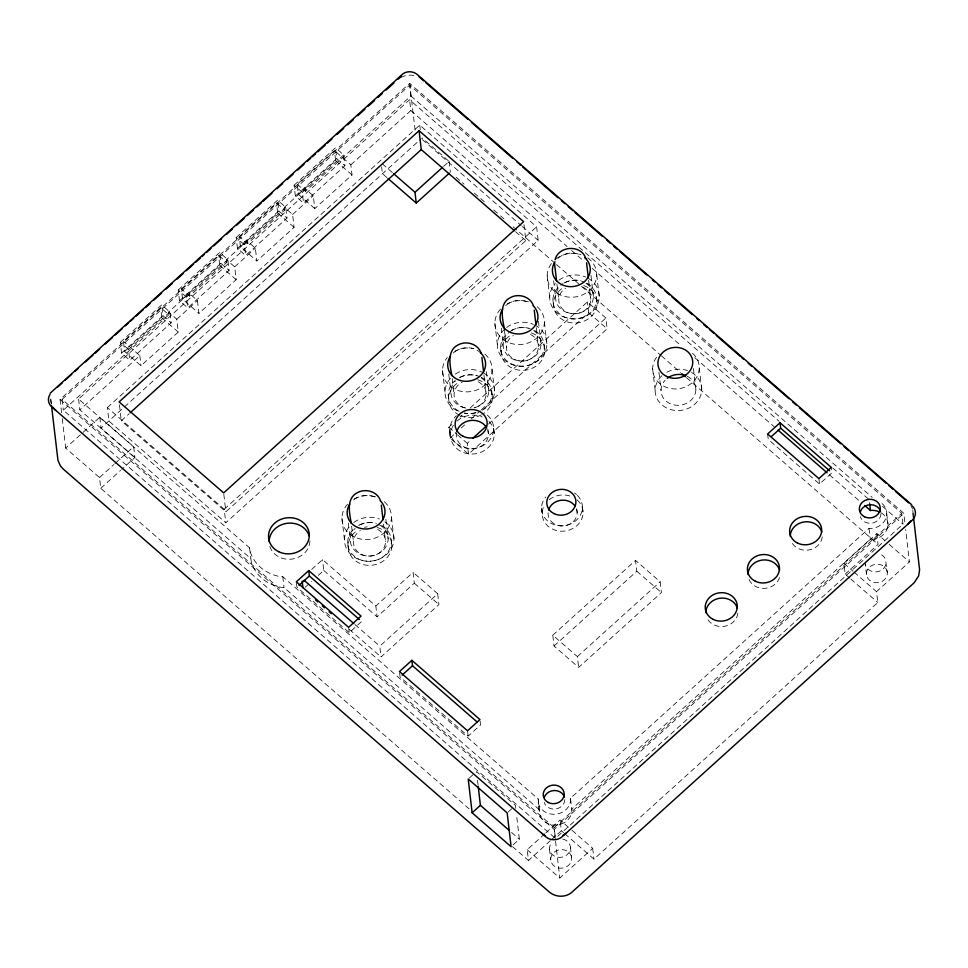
<?xml version="1.0" encoding="UTF-8"?>
<svg xmlns="http://www.w3.org/2000/svg" width="968" height="968" viewBox="0 0 968 968"><rect width="100%" height="100%" fill="white"/><g stroke="black" fill="none" stroke-linecap="round" stroke-linejoin="round"><path stroke-width="0.73" stroke-dasharray="4.84 3.63" d="M882.017 503.529A16.335 14.447 -6.6 0 1 885.478 519.223A16.335 14.447 -6.6 0 1 870.353 528.48L869.046 528.346L570.467 798.31L571.894 810.276A16.335 14.447 -6.6 0 1 555.511 825.087A16.335 14.447 -6.6 0 1 539.273 810.954L538.196 798.975L282.801 576.734L278.796 576.347A40.837 36.118 -6.6 0 1 250.095 551.373L249.587 547.827L78.59 399.034L409.585 99.764L779.095 421.31M539.273 810.954L538.196 798.975M120.335 342.309L161.704 304.896L169.908 312.035L171.167 322.84L129.785 360.253L121.581 353.114L120.335 342.309L128.538 349.448L129.785 360.253M178.257 289.928L219.639 252.527L227.831 259.666L229.089 270.471L187.707 307.885L179.516 300.745L178.257 289.928L186.461 297.067L187.707 307.885M236.18 237.559L277.562 200.158L285.754 207.285L287.012 218.102L245.63 255.504L237.438 248.377L236.18 237.559L244.384 244.698L245.63 255.504M294.103 185.191L335.485 147.777L343.688 154.916L344.935 165.734L303.565 203.135L295.361 195.996L294.103 185.191L302.306 192.329L303.565 203.135M314.781 208.616L298.374 194.35L297.2 184.21L334.444 150.548L350.839 164.814L352.013 174.954L314.781 208.616L313.293 195.778L305.089 188.651L284.398 207.346L292.602 214.485L294.091 227.323L256.847 260.997L255.37 248.159L247.167 241.02L226.476 259.726L234.679 266.853L236.168 279.692L198.924 313.366L197.448 300.528L189.244 293.389L168.553 312.095L176.757 319.234L178.245 332.072L141.001 365.735L124.606 351.469L123.432 341.329L160.664 307.655L168.868 314.794L63.356 410.19L555.438 838.385L554.192 827.58L62.109 399.373L409.658 85.148L901.74 513.342L902.987 524.16L556.564 837.38M181.355 288.96L218.587 255.286L226.79 262.425L189.559 296.087L181.355 288.96L182.528 299.088L198.924 313.366M239.278 236.579L276.509 202.917L284.713 210.056L247.481 243.718L239.278 236.579L240.451 246.719L256.847 260.997M61.589 412.683L60.052 399.421L409.67 83.321L903.797 513.306L904.995 523.627M121.581 353.114L162.963 315.713L161.704 304.896M179.516 300.745L220.886 263.332L219.639 252.527M237.438 248.377L278.808 210.963L277.562 200.158M295.361 195.996L336.731 158.595L335.485 147.777M124.606 351.469L161.838 317.794L160.664 307.655M182.528 299.088L219.76 265.426L218.587 255.286M240.451 246.719L277.683 213.057L276.509 202.917M298.374 194.35L335.618 160.676L334.444 150.548M128.538 349.448L169.908 312.035M186.461 297.067L227.831 259.666M244.384 244.698L285.754 207.285M302.306 192.329L343.688 154.916M297.2 184.21L305.404 191.349L410.904 95.953L409.658 85.148M176.757 319.234L197.448 300.528M234.679 266.853L255.37 248.159M292.602 214.485L313.293 195.778M539.442 809.793L284.048 587.552L280.042 587.165A40.837 36.118 -6.6 0 1 251.341 562.19L250.833 558.645L79.836 409.839L139.828 355.607L123.432 341.329M350.839 164.814L410.831 110.57L409.585 99.764M107.375 407.564L419.749 125.126L536.623 226.827L538.184 240.342L225.81 522.78L108.936 421.08L107.375 407.564L224.237 509.265L225.81 522.78M469.153 808.885L100.757 488.32L99.51 477.514L65.679 448.075L99.813 417.208L133.644 446.647L134.891 457.453L121.678 469.407M134.891 457.453L101.059 428.013L421.322 138.642M523.978 224.588L525.83 240.596L225.859 511.818L121.29 420.826L129.131 413.735M99.51 477.514L113.825 464.567M114.926 463.575L133.644 446.647M443.622 166.387L449.128 161.402L422.06 137.855M100.757 488.32L120.577 470.4M224.237 509.265L536.623 226.827M470.049 408.06L587.419 301.943L605.871 318L607.13 328.805L468.524 454.125L450.072 438.068L448.813 427.251L453.29 423.21M459.994 417.147L462.232 415.127M450.072 438.068L455.662 433.011M461.24 427.965L464.604 424.928M471.307 418.866L480.249 410.783M481.362 409.766L588.677 312.749L587.419 301.943M311.648 569.474L322.526 559.625L375.838 606.016L377.096 616.822L414.328 583.159L413.082 572.342L375.838 606.016M305.271 587.177L311.805 581.26M318.339 575.355L323.784 570.442L322.526 559.625M468.524 454.125L467.266 443.32L471.743 439.266M488.513 424.117L605.871 318M296.486 583.172L296.958 587.225L349.242 632.721L361.645 621.492M437.681 593.759L438.928 604.564L381.005 656.945L379.759 646.128L437.681 593.759L413.082 572.342M552.788 635.202L635.54 560.375L660.152 581.792L661.398 592.597L578.646 667.424L554.047 646.007L552.788 635.202L577.4 656.606L578.646 667.424M554.047 646.007L636.799 571.193L635.54 560.375M399.615 672.905L400.086 676.959L468.161 736.2L480.564 724.971L479.946 719.575M577.4 656.606L660.152 581.792M469.25 778.078L474.429 773.396M767.624 434.003L768.253 439.399L819.509 484.012L831.923 472.783L831.294 467.375M508.212 811.97L513.379 807.3M513.149 844.822L519.356 839.208L516.464 814.245M881.098 512.762A16.335 14.447 -6.6 0 1 887.22 528.843A16.335 14.447 -6.6 0 1 871.611 539.285L870.305 539.164L571.725 809.115L571.894 810.276M550.393 840.672L528.455 860.504L527.209 849.686L544.754 833.823M545.843 832.831L560.097 819.944L569.099 827.773M849.674 578.053L845.185 574.133L843.927 563.328L876.826 533.586L884.691 540.434M554.192 827.58L901.74 513.342M555.378 839.728L554.18 829.407L903.797 513.306M551.482 839.68L561.355 830.762L560.097 819.944M845.185 574.133L878.073 544.391L876.826 533.586M527.209 849.686L559.806 878.061L592.694 848.319L570.212 828.753M564.719 833.69L593.953 859.124L877.782 602.507L876.536 591.69L909.424 561.948L905.673 529.52M410.904 95.953L872.229 497.395M882.489 506.312L902.987 524.16M832.698 467.955L869.191 499.706L869.506 502.416M410.831 110.57L567.079 246.537M571.64 250.506L584.188 261.421M592.174 268.366L681.121 345.782M694.806 357.688L776.929 429.139M829.382 474.792L860.177 501.593M889.193 544.343L909.424 561.948M422.447 139.634L521.171 225.532M522.296 226.524L538.184 240.342M456.085 177.18L464.059 184.126M474.332 193.055L484.593 201.985M493.716 209.935L499.415 214.896M500.565 215.888L503.977 218.865M513.101 226.802L555.305 263.526M556.443 264.518L580.401 285.354M581.538 286.346L660.236 354.832M661.374 355.825L680.758 372.692M686.469 377.665L878.073 544.391M515.593 231.703L525.83 240.596M588.677 312.749L607.13 328.805M843.927 563.328L852.929 571.156M854.054 572.124L876.536 591.69M382.287 163.81L392.439 172.643M850.799 579.021L877.782 602.507M386.922 177.567L382.408 173.635L381.634 166.883M336.731 158.595L344.935 165.734M335.618 160.676L352.013 174.954M278.808 210.963L287.012 218.102M277.683 213.057L294.091 227.323M636.799 571.193L661.398 592.597M448.813 427.251L456.412 433.87M457.501 434.814L467.266 443.32M220.886 263.332L229.089 270.471M219.76 265.426L236.168 279.692M162.963 315.713L171.167 322.84M161.838 317.794L178.245 332.072M414.328 583.159L438.928 604.564M323.784 570.442L377.096 616.822M354.917 624.517L379.759 646.128M349.387 629.43L381.005 656.945M561.355 830.762L563.594 832.71M60.052 399.421L554.18 829.407M511.564 832.432L519.356 839.208M512.495 846.601L528.455 860.504M887.305 572.451L886.736 570.091A10.466 9.257 -6.6 0 0 869.542 567.079A10.466 9.257 -6.6 0 0 873.281 582.252A10.466 9.257 -6.6 0 0 887.305 572.451L885.478 559.286A10.466 9.257 -6.6 0 0 880.106 554.168M570.467 798.31L570.636 799.459A16.335 14.447 -6.6 0 1 554.253 814.282A16.335 14.447 -6.6 0 1 538.014 800.149M913.03 513.113L913.381 516.101M886.736 513.657L887.995 524.474M869.046 528.346L870.305 539.164M866.493 574.496L865.235 563.691A10.466 9.257 -6.6 0 0 876.512 571.87A10.466 9.257 -6.6 0 0 886.059 561.634M818.892 478.603L819.509 484.012M699.247 367.767L701.74 389.39M693.439 368.493L695.871 389.511M658.93 372.22L661.023 390.237M652.638 368.735L655.142 390.358M596.724 274.755L599.216 296.377M596.627 299.136L597.087 303.19M590.964 275.481L593.396 296.498M588.604 280.284L590.795 299.257M556.903 283.878L558.754 299.935M582.421 507.244L583.038 512.653M553.623 280.781L555.535 297.297M552.934 300.056L553.406 304.109M576.698 508.72L577.17 512.774M547.21 275.795L549.703 297.418M544.379 322.078L546.884 343.7M544.282 346.459L544.754 350.513M538.45 321.303L541.051 343.821M536.26 327.608L538.462 346.58M592.694 848.319L593.953 859.124M541.535 508.103L542.165 513.5M570.406 847.06L571.664 857.866A10.503 9.293 -6.6 0 1 556.733 867.425A10.503 9.293 -6.6 0 1 555.233 851.404A10.503 9.293 -6.6 0 1 571.664 857.866M504.389 329.737L506.421 347.258M501.279 328.091L503.191 344.62M500.589 347.379L501.061 351.432M555.547 841.204L559.806 878.061M494.866 323.118L497.37 344.741M549.509 849.117L550.756 859.923M492.046 369.401L494.539 391.024M491.938 393.782L492.409 397.836M493.668 428.715L494.297 434.112M486.456 371.627L488.719 391.145M483.927 374.931L486.118 393.903M487.799 428.836L488.416 434.233M449.128 161.402L450.374 172.219M515.787 808.365L515.448 805.424L476.486 771.532L476.837 774.46M452.225 378.524L454.077 394.581M456.049 432.212L456.351 434.91A16.057 14.205 -6.6 0 0 474.405 448.632A16.057 14.205 -6.6 0 0 487.896 430.566M448.765 373.914L450.858 391.931M419.749 125.126L420.269 129.639M448.257 394.702L448.728 398.755M449.854 429.623L450.483 435.031M409.67 83.321L415.296 131.963M442.521 370.441L445.026 392.052M477.514 780.341L478.023 784.745M467.532 730.792L468.161 736.2M391.459 517.094L393.964 538.716M391.362 541.475L391.834 545.529M385.881 519.308L388.144 538.837M383.51 524.087L385.542 541.596M351.638 526.217L353.501 542.274M348.359 523.107L350.271 539.624M347.669 542.395L348.141 546.448M305.089 188.651L305.404 191.349M341.946 518.122L344.451 539.745M348.613 627.312L349.242 632.721M284.398 207.346L284.713 210.056M247.167 241.02L247.481 243.718M282.801 576.734L284.048 587.552M226.476 259.726L226.79 262.425M249.587 547.827L250.833 558.645M223.838 494.346L225.859 511.818M189.244 293.389L189.559 296.087M168.553 312.095L168.868 314.794M139.828 355.607L141.001 365.735M119.439 404.818L121.29 420.826M99.813 417.208L101.059 428.013M78.59 399.034L79.836 409.839M62.109 399.373L63.356 410.19M62.267 418.587L65.679 448.075M50.808 399.615L51.328 404.092M477.672 379.795A21.877 19.348 -6.6 0 1 492.24 395.307A21.877 19.348 -6.6 0 1 482.621 414.159M481.411 414.849A21.877 19.348 -6.6 0 1 460.816 415.877M459.558 415.308A21.877 19.348 -6.6 0 1 458.517 382.433M481.108 377.23A21.877 19.348 -6.6 0 1 482.149 410.105M475.663 412.84A21.877 19.348 -6.6 0 1 464.35 413.082M459.086 411.255A21.877 19.348 -6.6 0 1 454.718 380.86M459.255 377.689A21.877 19.348 -6.6 0 1 479.85 376.661M478.168 381.767A16.045 14.193 -6.6 0 1 485.972 395.767A16.045 14.193 -6.6 0 1 474.175 407.879M465.886 408.06A16.045 14.193 -6.6 0 1 454.21 396.432A16.045 14.193 -6.6 0 1 462.147 382.106M531.359 332.895A21.877 19.348 -6.6 0 1 541.015 361.366A21.877 19.348 -6.6 0 1 507.389 364.996A21.877 19.348 -6.6 0 1 510.862 335.109M534.651 330.548A21.877 19.348 -6.6 0 1 539.708 358.354A21.877 19.348 -6.6 0 1 507.958 361.79A21.877 19.348 -6.6 0 1 507.063 333.536M511.6 330.366A21.877 19.348 -6.6 0 1 528.189 328.079M530.512 334.444A16.045 14.193 -6.6 0 1 534.953 355.474A16.045 14.193 -6.6 0 1 510.741 356.914A16.045 14.193 -6.6 0 1 513.306 335.472M583.692 285.572A21.877 19.348 -6.6 0 1 593.36 314.043A21.877 19.348 -6.6 0 1 559.722 317.673A21.877 19.348 -6.6 0 1 563.194 287.786M586.995 283.225A21.877 19.348 -6.6 0 1 591.133 312.035A21.877 19.348 -6.6 0 1 558.282 312.724A21.877 19.348 -6.6 0 1 562.723 283.733M563.945 283.043A21.877 19.348 -6.6 0 1 580.522 280.756M582.845 287.121A16.045 14.193 -6.6 0 1 587.298 308.151A16.045 14.193 -6.6 0 1 563.073 309.591A16.045 14.193 -6.6 0 1 565.651 288.149M377.096 527.487A21.877 19.348 -6.6 0 1 388.616 555.644A21.877 19.348 -6.6 0 1 354.808 560.303A21.877 19.348 -6.6 0 1 357.942 530.125M364.428 527.379A21.877 19.348 -6.6 0 1 367.235 526.834M381.731 525.563A21.877 19.348 -6.6 0 1 386.789 553.369A21.877 19.348 -6.6 0 1 355.038 556.806A21.877 19.348 -6.6 0 1 354.143 528.552M358.68 525.382A21.877 19.348 -6.6 0 1 375.269 523.095M377.593 529.46A16.045 14.193 -6.6 0 1 382.045 550.49A16.045 14.193 -6.6 0 1 357.821 551.929A16.045 14.193 -6.6 0 1 360.386 530.476M576.686 509.434A14.581 12.899 -6.6 0 1 562.541 525.999A14.581 12.899 -6.6 0 1 548.553 510.027M577.122 499.948A20.473 18.102 -6.6 0 1 578.489 524.099A20.473 18.102 -6.6 0 1 551.542 528.601A20.473 18.102 -6.6 0 1 544.318 505.441M549.195 499.73A20.473 18.102 -6.6 0 1 572.899 497.165M822.243 536.889A16.057 14.205 -6.6 0 1 808.292 550.054A16.057 14.205 -6.6 0 1 791.183 541.173M577.4 495.386A20.473 18.102 -6.6 0 1 576.371 520.191A20.473 18.102 -6.6 0 1 548.433 521.595A20.473 18.102 -6.6 0 1 545.819 496.971M574.496 493.027A20.473 18.102 -6.6 0 1 576.492 494.551M779.543 577.509A16.057 14.205 -6.6 0 1 764.006 588.375A16.057 14.205 -6.6 0 1 748.566 578.15M737.834 613.204A16.057 14.205 -6.6 0 1 723.895 626.369A16.057 14.205 -6.6 0 1 706.785 617.487M309.917 540.761A20.413 18.065 -6.6 0 1 292.094 559.068A20.413 18.065 -6.6 0 1 269.806 546.279M488.925 421.407A21.937 19.408 -6.6 0 1 488.477 447.361A21.937 19.408 -6.6 0 1 459.352 450.519A21.937 19.408 -6.6 0 1 453.46 425.254M456.969 421.153A21.937 19.408 -6.6 0 1 482.173 416.942M487.327 415.103A21.937 19.408 -6.6 0 1 487.182 442.594A21.937 19.408 -6.6 0 1 456.206 443.235A21.937 19.408 -6.6 0 1 456.339 415.744M384.284 501.714A24.793 21.937 -6.6 0 1 384.732 532.206A24.793 21.937 -6.6 0 1 350.38 534.53A24.793 21.937 -6.6 0 1 347.536 504.183M354.421 498.847A24.793 21.937 -6.6 0 1 375.681 496.911M384.877 521.837A24.793 21.937 -6.6 0 1 388.095 552.958A24.793 21.937 -6.6 0 1 352.872 556.14A24.793 21.937 -6.6 0 1 350.888 524.91M353.707 522.49A24.793 21.937 -6.6 0 1 379.383 518.957M353.659 499.839A18.961 16.771 -6.6 0 1 375.62 497.455M378.742 524.487A18.961 16.771 -6.6 0 1 384.901 548.239A18.961 16.771 -6.6 0 1 357.615 552.801A18.961 16.771 -6.6 0 1 355.026 528.443M359.818 524.886A18.961 16.771 -6.6 0 1 376.528 523.555M586.051 283.334A18.961 16.771 -6.6 0 1 589.173 307.098A18.961 16.771 -6.6 0 1 562.226 310.014A18.961 16.771 -6.6 0 1 560.29 286.117M565.07 282.547A18.961 16.771 -6.6 0 1 584.006 282.148M587.636 257.875A24.793 21.937 -6.6 0 1 591.133 288.694A24.793 21.937 -6.6 0 1 556.298 292.675A24.793 21.937 -6.6 0 1 552.788 261.856M555.475 259.303A24.793 21.937 -6.6 0 1 580.933 254.584M588.036 278.191A24.793 21.937 -6.6 0 1 594.679 309.07A24.793 21.937 -6.6 0 1 559.48 314.745A24.793 21.937 -6.6 0 1 555.293 283.479M558.972 280.151A24.793 21.937 -6.6 0 1 585.809 277.09M558.016 258.274A18.961 16.771 -6.6 0 1 580.873 255.128M453.326 352.921A18.961 16.771 -6.6 0 1 479.208 351.626M505.671 305.598A18.961 16.771 -6.6 0 1 528.54 302.439M533.719 330.645A18.961 16.771 -6.6 0 1 536.574 354.711A18.961 16.771 -6.6 0 1 509.277 356.865A18.961 16.771 -6.6 0 1 508.793 332.617M509.7 331.855A18.961 16.771 -6.6 0 1 530.585 328.975M537.204 306.699A24.793 21.937 -6.6 0 1 537.349 337.481A24.793 21.937 -6.6 0 1 502.658 339.006A24.793 21.937 -6.6 0 1 501.303 308.284M507.341 303.831A24.793 21.937 -6.6 0 1 528.601 301.907M534.602 324.933A24.793 21.937 -6.6 0 1 542.346 356.393A24.793 21.937 -6.6 0 1 506.131 361.379A24.793 21.937 -6.6 0 1 504.703 329.047M506.627 327.474A24.793 21.937 -6.6 0 1 533.465 324.413M484.871 354.022A24.793 21.937 -6.6 0 1 485.609 384.236A24.793 21.937 -6.6 0 1 451.62 387.321A24.793 21.937 -6.6 0 1 447.313 357.434M454.996 351.154A24.793 21.937 -6.6 0 1 473.8 348.565M483.359 372.837A24.793 21.937 -6.6 0 1 482.064 410.299M476.087 412.622A24.793 21.937 -6.6 0 1 464.519 413.13M457.307 410.819A24.793 21.937 -6.6 0 1 451.463 377.217M455.323 374.071A24.793 21.937 -6.6 0 1 482.258 372.256M481.374 377.968A18.961 16.771 -6.6 0 1 488.332 394.424A18.961 16.771 -6.6 0 1 474.598 407.661M464.809 407.867A18.961 16.771 -6.6 0 1 455.613 380.763M460.393 377.193A18.961 16.771 -6.6 0 1 477.115 375.874M687.22 376.298A17.448 15.44 -6.6 0 1 692.955 398.066A17.448 15.44 -6.6 0 1 667.968 402.494A17.448 15.44 -6.6 0 1 665.149 380.218M692.495 353.284A23.329 20.643 -6.6 0 1 692.701 382.203A23.329 20.643 -6.6 0 1 660.115 383.824A23.329 20.643 -6.6 0 1 658.494 354.99M691.467 372.414A23.329 20.643 -6.6 0 1 696.875 402.071A23.329 20.643 -6.6 0 1 663.007 405.737A23.329 20.643 -6.6 0 1 662.039 375.596M666.879 372.22A23.329 20.643 -6.6 0 1 687.462 370.587M564.816 799.58A10.503 9.293 -6.6 0 1 555.644 808.994A10.503 9.293 -6.6 0 1 544.185 802.424M880.916 513.778A10.503 9.293 -6.6 0 1 871.757 523.192A10.503 9.293 -6.6 0 1 860.286 516.622M562.723 839.05A10.503 9.293 -6.6 0 1 569.801 851.066A10.503 9.293 -6.6 0 1 555.487 856.607A10.503 9.293 -6.6 0 1 550.901 843.624M400.958 77.38A17.497 15.476 -6.6 0 1 414.231 75.552M51.389 403.62A17.497 15.476 -6.6 0 1 51.425 395.585M912.776 510.426A17.497 15.476 -6.6 0 1 912.751 515.811M910.731 505.405A17.497 15.476 -6.6 0 1 912.461 509.107"/><path stroke-width="1.45" d="M555.1 259.763C558.415 245.582 581.393 244.299 585.773 258.456M50.167 393.238L401.587 75.02C405.786 70.664 413.046 70.761 417.498 74.693L911.626 504.679M57.451 387.224L61.94 383.171M65.292 380.121L71.656 374.374M75.008 371.337L78.372 368.3M85.462 361.887L89.951 357.833M90.677 357.18L92.916 355.147M95.154 353.126L99.631 349.085M105.234 344.015L112.361 337.578M115.301 334.916L122.016 328.842M125.38 325.805L128.732 322.767M130.293 321.364L133.657 318.327M135.895 316.294L143.276 309.615M145.515 307.594L149.992 303.541M153.815 300.092L161.668 292.989M165.661 289.384L172.377 283.309M176.854 279.256L182.952 273.75M186.316 270.701L193.648 264.082M195.887 262.062L200.352 258.008M202.009 256.52L204.248 254.499M206.487 252.466L210.976 248.413M213.783 245.872L221.624 238.781M226.657 234.232L232.259 229.162M236.749 225.108L244.009 218.55M247.36 215.513L253.555 209.923M256.907 206.874L261.396 202.82M263.03 201.344L271.984 193.249M277.078 188.639L282.68 183.581M287.169 179.528L293.243 174.022M297.721 169.981L303.976 164.33M307.34 161.281L310.704 158.244M312.277 156.828L315.629 153.791M317.867 151.77L325.272 145.079M327.511 143.046L331.988 138.993M336.9 134.564L343.604 128.49M347.681 124.812L353.284 119.742M357.761 115.7L361.124 112.651M361.512 112.3L364.875 109.263M368.227 106.226L374.568 100.503M377.931 97.453L382.421 93.4M386.135 90.036L393.976 82.958M398.102 79.219L401.466 76.182M419.071 130.692L119.1 401.901L223.668 492.894L523.64 221.684L419.071 130.692L421.261 149.604L514.468 230.711M130.244 412.719L421.261 149.604M449.273 173.212L416.24 203.074L414.994 192.269L442.521 167.379M308.744 570.588L296.329 581.816L348.613 627.312L361.028 616.084L308.744 570.588L309.373 575.996L359.382 619.52M299.027 585.35L309.373 575.996M472.856 438.262L486.275 426.138M411.872 660.333L399.457 671.562L467.532 730.792L479.946 719.575L411.872 660.333L412.501 665.742L477.163 722.019M402.156 675.095L412.501 665.742M780.039 422.774L767.624 434.003L818.892 478.603L831.294 467.375L780.039 422.774L780.668 428.183L829.649 470.799M771.351 436.592L780.668 428.183M472.13 812.793L468.222 779.01L507.171 812.902L511.08 846.697L472.13 812.793L480.406 805.315L478.192 786.21M864.739 505.562L870.45 510.523L871.757 510.342A16.335 14.447 -6.6 0 1 879.9 512.108M419.084 76.823L423.633 80.792M425.908 82.776L468.04 119.427M471.452 122.404L512.447 158.074M516.997 162.031L520.409 165.008M522.684 166.98L557.979 197.702M561.404 200.666L564.816 203.643M568.228 206.62L572.79 210.576M575.065 212.561L602.386 236.337M606.936 240.306L610.36 243.27M613.676 246.162L617.185 249.224M619.459 251.196L646.757 274.948M652.456 279.909L654.755 281.918M658.167 284.87L661.592 287.859M665.004 290.823L669.566 294.804M671.84 296.777L692.326 314.612M696.887 318.569L699.223 320.602M703.712 324.51L707.209 327.559M709.496 329.543L714.057 333.512M716.235 335.412L740.145 356.224M741.428 357.337L743.714 359.322M748.276 363.29L751.7 366.267M755.125 369.244L789.114 398.816M792.756 401.998L796.18 404.975M799.604 407.951L836.921 440.428M837.247 440.718L840.672 443.695M844.096 446.671L848.658 450.64M850.933 452.625L886.301 483.395M888.576 485.379L893.137 489.348M895.424 491.333L908.649 502.852M778.066 430.131L827.108 472.808M681.908 373.684L685.332 376.673M393.565 173.623L414.994 192.269M388.047 178.548L416.24 203.074M304.097 580.292L353.78 623.525M315.52 599.954L317.77 601.914M322.296 605.847L324.546 607.807M329.072 611.74L331.322 613.7M480.406 805.315L509.337 830.496M533.428 305.779C530.488 296.607 518.63 293.086 510.499 297.539C498.847 303.274 502.392 318.206 504.219 328.285M481.096 353.102C478.144 343.918 466.286 340.409 458.166 344.862C446.514 350.597 450.047 365.529 451.887 375.608M380.521 500.795C377.568 491.611 365.71 488.09 357.579 492.555C345.927 498.29 349.472 513.221 351.299 523.301M913.381 516.101L919.6 569.874L918.656 575.863L914.252 582.675L572.911 891.298C566.607 897.832 555.705 897.699 549.038 891.794L63.114 468.948L60.44 465.898L57.959 460.369L51.51 405.592M869.663 503.771L870.45 510.523M586.572 262.776L588.266 277.368M554.531 263.453L556.564 280.962M534.239 310.099L535.921 324.691M481.895 357.422L483.589 372.014M381.319 505.114L383.001 519.707M302.161 581.03L302.936 587.794M548.553 510.027A14.581 12.899 -6.6 0 1 560.762 500.311A14.581 12.899 -6.6 0 1 575.246 506.349M380.364 500.831A18.961 16.771 -6.6 0 1 379.988 523.252A18.961 16.771 -6.6 0 1 354.82 525.987A18.961 16.771 -6.6 0 1 349.726 504.146M748.046 574.484A16.057 14.205 -6.6 0 1 762.046 560.085A16.057 14.205 -6.6 0 1 779.579 570.14M705.841 612.647A16.057 14.205 -6.6 0 1 719.853 598.248A16.057 14.205 -6.6 0 1 737.374 608.303M269.14 541.608A20.413 18.065 -6.6 0 1 286.952 523.313A20.413 18.065 -6.6 0 1 309.24 536.091M790.239 536.332A16.057 14.205 -6.6 0 1 804.251 521.933A16.057 14.205 -6.6 0 1 821.784 531.989M912.074 505.828A11.664 10.321 -6.6 0 1 912.001 520.445L562.384 836.546A11.664 10.321 -6.6 0 1 545.904 836.884L51.776 406.899A11.664 10.321 -6.6 0 1 49.985 394.46M456.92 431.22A16.057 14.205 -6.6 0 1 470.363 420.511A16.057 14.205 -6.6 0 1 486.311 427.166M584.781 257.706A18.961 16.771 -6.6 0 1 585.785 280.357A18.961 16.771 -6.6 0 1 560.411 283.854A18.961 16.771 -6.6 0 1 554.979 261.808M480.104 352.352A18.961 16.771 -6.6 0 1 481.108 375.003A18.961 16.771 -6.6 0 1 455.734 378.5A18.961 16.771 -6.6 0 1 450.301 356.454M533.283 305.815A18.961 16.771 -6.6 0 1 532.896 328.249A18.961 16.771 -6.6 0 1 507.74 330.971A18.961 16.771 -6.6 0 1 502.646 309.131M667.303 378.27A17.448 15.44 -6.6 0 1 685.889 375.705M544.21 797.608A10.503 9.293 -6.6 0 1 554.374 790.505A10.503 9.293 -6.6 0 1 564.465 797.184M860.31 511.806A10.503 9.293 -6.6 0 1 870.474 504.703A10.503 9.293 -6.6 0 1 880.565 511.382M55.878 410.468A17.497 15.476 -6.6 0 1 53.119 407.322M566.522 832.807A17.497 15.476 -6.6 0 1 562.88 835.348M545.408 835.711A17.497 15.476 -6.6 0 1 541.802 833.315M910.658 520.917A17.497 15.476 -6.6 0 1 907.863 524.184M797.571 543.072A16.057 14.205 -6.6 0 0 821.687 530.246A16.057 14.205 -6.6 0 0 797.692 518.437A16.057 14.205 -6.6 0 0 797.571 543.072M554.011 513.609A14.581 12.899 -6.6 0 0 575.912 501.956A14.581 12.899 -6.6 0 0 554.132 491.224A14.581 12.899 -6.6 0 0 554.011 513.609M755.367 581.236A16.057 14.205 -6.6 0 0 779.482 568.41A16.057 14.205 -6.6 0 0 755.5 556.588A16.057 14.205 -6.6 0 0 755.367 581.236M463.055 436.253A16.057 14.205 -6.6 0 0 487.17 423.427A16.057 14.205 -6.6 0 0 463.188 411.618A16.057 14.205 -6.6 0 0 463.055 436.253M713.162 619.387A16.057 14.205 -6.6 0 0 737.277 606.561A16.057 14.205 -6.6 0 0 713.295 594.751A16.057 14.205 -6.6 0 0 713.162 619.387M278.627 551.663A20.413 18.065 -6.6 0 0 309.288 535.352A20.413 18.065 -6.6 0 0 278.784 520.324A20.413 18.065 -6.6 0 0 278.627 551.663M666.541 376.419A17.448 15.44 -6.6 0 0 692.737 362.48A17.448 15.44 -6.6 0 0 666.674 349.642A17.448 15.44 -6.6 0 0 666.541 376.419M548.42 802.569A10.503 9.293 -6.6 0 0 564.187 794.183A10.503 9.293 -6.6 0 0 548.505 786.452A10.503 9.293 -6.6 0 0 548.42 802.569M864.521 516.767A10.503 9.293 -6.6 0 0 880.287 508.381A10.503 9.293 -6.6 0 0 864.605 500.65A10.503 9.293 -6.6 0 0 864.521 516.767"/></g></svg>
